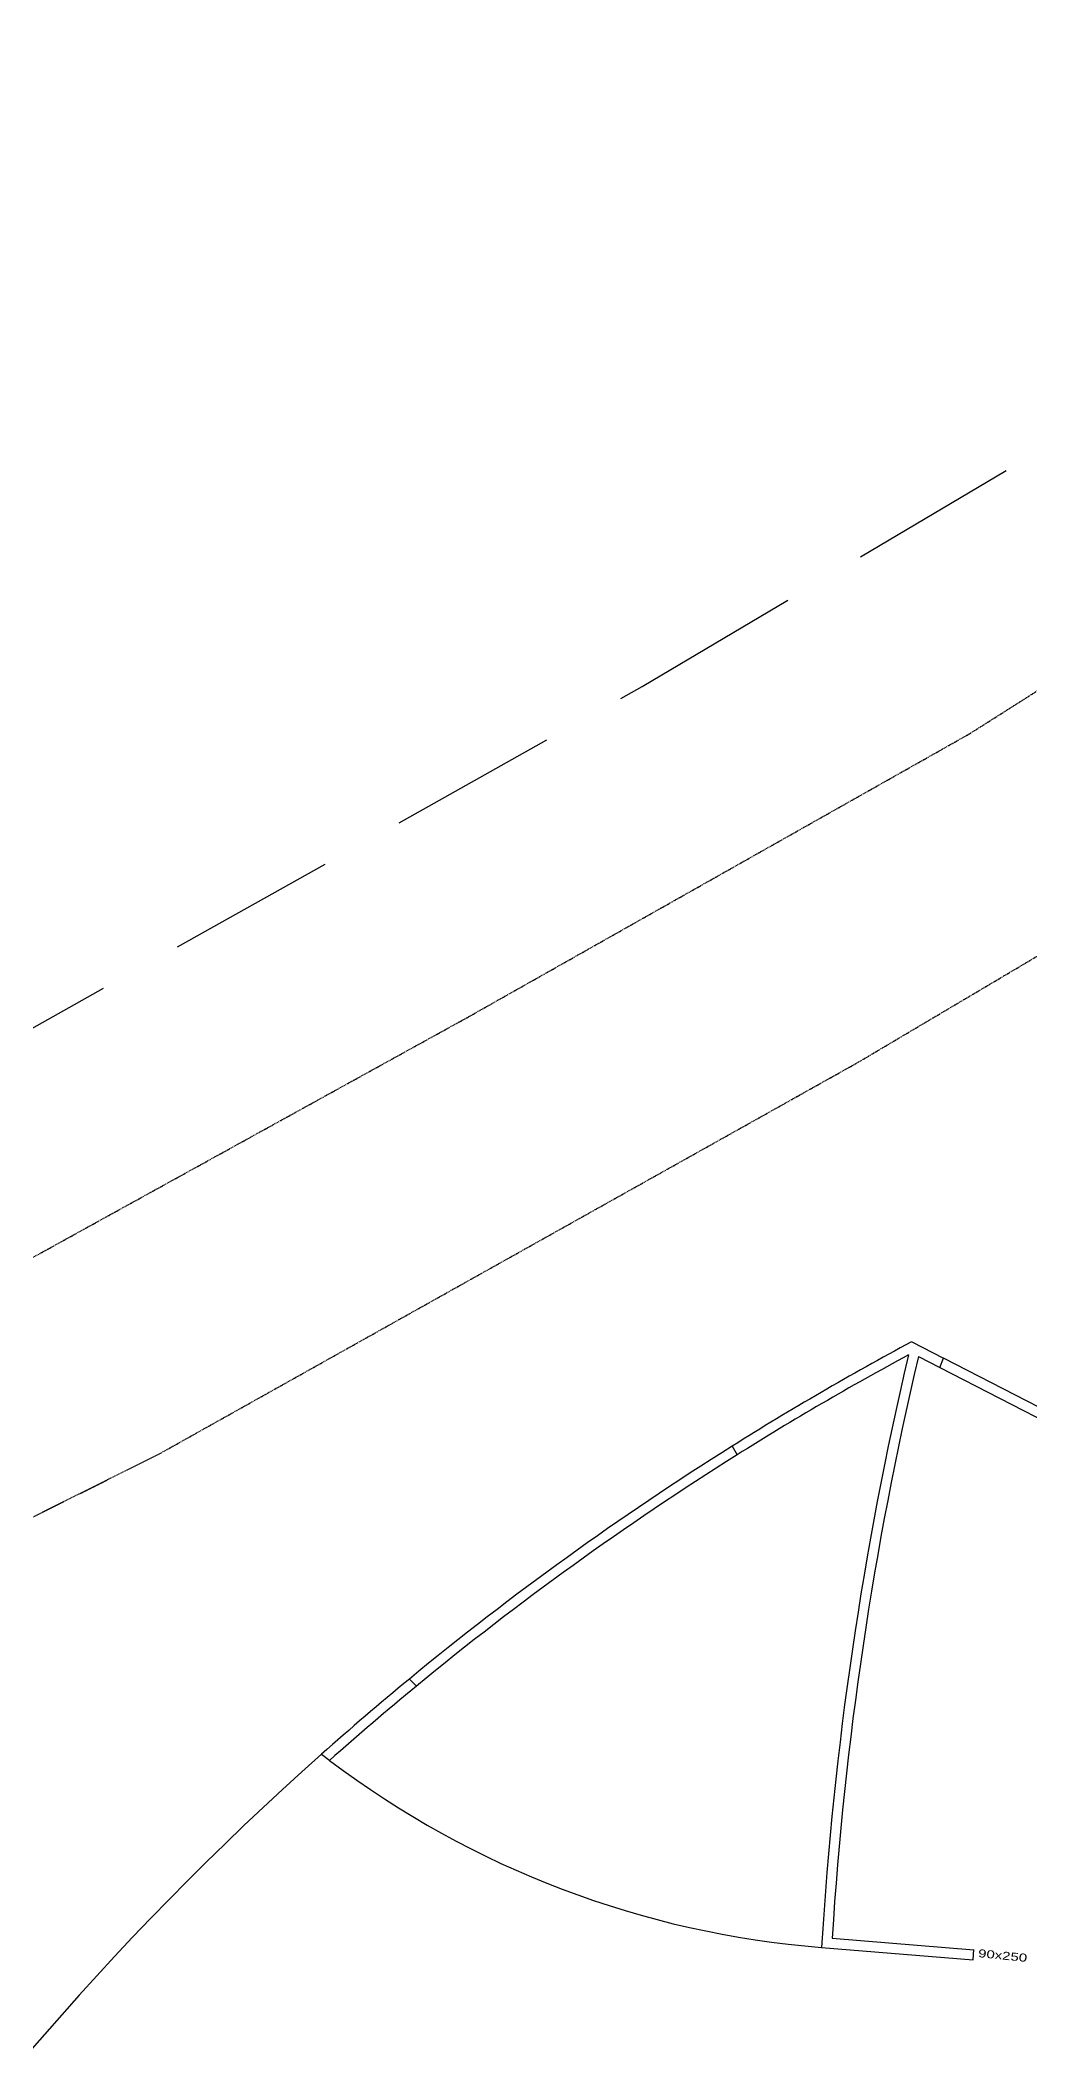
# Model space of a CAD drawing. Header units: inches. Extents: x -18604 to 2753, y -9056 to 3482.
# Drawn here: x -11575 to -10090, y 475 to 3482 of the extents above; entities that cross this region are included whole.
import ezdxf

# ---------------------------------------------------------------- set-up
doc = ezdxf.new("R2010")
doc.units = ezdxf.units.IN
doc.linetypes.add('DASHED2', pattern=[0.375, 0.25, -0.125])
doc.linetypes.add('DASHEDX2', pattern=[38.1, 25.4, -12.7])
for name, color, linetype in [('ciclovia2', 241, 'DASHED2'), ('ESQUADRIA', 2, 'Continuous'), ('FORÇA 1', 86, 'Continuous'), ('FORÇA 3', 3, 'Continuous'), ('Parede', 6, 'Continuous'), ('projeção das vias', 252, 'DASHEDX2'), ('TEXTO_AREAS', 146, 'Continuous')]:
    doc.layers.add(name, color=color, linetype=linetype)
doc.styles.add('REGUA100', font='GOTHIC.TTF', dxfattribs={"width": 1.4})

msp = doc.modelspace()

# ---------------------------------------------------------------- linework, layer by layer
at = {"layer": 'ciclovia2', "ltscale": 6}
for points, elevation in [([(-17669.7, -1314), (-16309.9, -864.5), (-14987.7, -427.6), (-11397.1, 1361.1), (-10347.4, 1949.3), (-9692.7, 2337.4), (-8532.3, 3263.4), (-8258.4, 3482)], -2395.7), ([(-17781.1, -1035.4), (-17169.1, -772.3), (-16341.7, -489.2), (-15356.4, -113.5), (-14739.6, 137.3), (-13843.9, 513.2), (-12955.5, 926), (-11881.1, 1493.2), (-10930.6, 2018.1), (-10180.8, 2441.7), (-9756.4, 2711), (-8800.6, 3432.9)], 24.3)]:
    msp.add_lwpolyline(points, dxfattribs=dict(at, elevation=elevation))
at = {"layer": 'ESQUADRIA'}
for p, q in [((-10040.9, 1413.3, 6.9), (-10219.8, 1505.3, -9)), ((-10225.3, 1491.2, -13.6), (-10046.3, 1399.3, -16.1))]:
    msp.add_line(p, q, dxfattribs=at)
for radius, start, end in [(4625.2, 122.1031, 129.5038), (4610.2, 122.1141, 129.4858)]:
    msp.add_arc((-8078.7, -2544.6, -7.1), radius, start, end, dxfattribs=at)
at = {"layer": 'FORÇA 1'}
msp.add_arc((-8078.7, -2544.6, -7.1), 4625.2, 131.6509, 162.8303, dxfattribs=at)
at = {"layer": 'FORÇA 3'}
msp.add_arc((-10293.1, 2020.6, -7.1), 1403.2, 232.8536, 265.5215, dxfattribs=at)
at = {"layer": 'Parede'}
for p, q in [((-10267.6, 1529.9, -7.1), (-10219.8, 1505.3, -9)), ((-10257.4, 1507.8, -7.8), (-10225.3, 1491.2, -9.1)), ((-10225.3, 1491.2, -13.6), (-10219.8, 1505.3, -60.2)), ((-10536.7, 1373.4), (-10529.5, 1360.2)), ((-11020.9, 1024.1), (-11010.2, 1013.5)), ((-11152.5, 911.4, 63.4), (-11140.4, 902.1, -7.1)), ((-10386.8, 635.4, 63.4), (-10174.4, 618.2, 63.4)), ((-10402.7, 621.7, 63.4), (-10175.3, 603.2, 63.4)), ((-10175.3, 603.2, -19.8), (-10174.3, 618.4, -19.8))]:
    msp.add_line(p, q, dxfattribs=at)
for centre, radius, start, end in [((-8078.7, -2544.6, -7.1), 4625.2, 118.246, 122.1031), ((-8078.7, -2544.6, -7.1), 4610.2, 118.4118, 122.1141), ((-5163.5, 306.5, 63.4), 5248.7, 166.7407, 176.5573), ((-5163.5, 306.5, 63.4), 5233.7, 166.7307, 176.3965), ((-8078.7, -2544.6, -7.1), 4625.2, 129.5038, 131.6509), ((-8078.7, -2544.6, -7.1), 4610.2, 129.4858, 131.615)]:
    msp.add_arc(centre, radius, start, end, dxfattribs=at)
at = {"layer": 'projeção das vias', "ltscale": 10, "elevation": -2395.7}
msp.add_lwpolyline([(-18241.6, -818.4), (-16513.8, -247.4), (-15235.9, 175), (-11701.1, 1935.9), (-10672, 2512.5), (-10063, 2873.6), (-9433.8, 3375.6)], dxfattribs=at)

# ---------------------------------------------------------------- texts
at = {"layer": 'TEXTO_AREAS', "style": 'REGUA100', "width": 1.4}
msp.add_text('90x250', height=12, rotation=354.2311, dxfattribs=at).set_placement((-10168.4, 607.2, -83.2))

doc.saveas('drawing.dxf')
